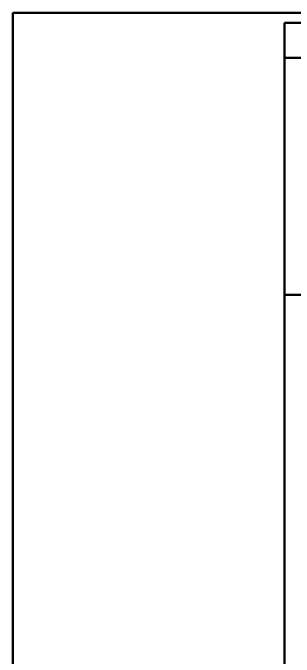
# Model space of a CAD drawing. Header units: millimetres. Extents: x 0 to 420, y 0 to 297.
# Drawn here: x 91.19 to 94.39, y 184.79 to 192.13 of the extents above; entities that cross this region are included whole.
import ezdxf

# ---------------------------------------------------------------- set-up
doc = ezdxf.new("R2010")
doc.units = ezdxf.units.MM
doc.header["$LTSCALE"] = 0.75
doc.linetypes.add('HIDDEN2', pattern=[4.7625, 3.175, -1.5875])
doc.layers.add('Hidden', color=7, linetype='HIDDEN2', lineweight=25)
doc.layers.add('Visible', color=7, linetype='Continuous', lineweight=50)

msp = doc.modelspace()

# ---------------------------------------------------------------- linework, layer by layer
at = {"layer": 'Hidden', "extrusion": (-1e-16, -1, 0)}
msp.add_line((100.8359, 189.9148), (94.2809, 189.9148), dxfattribs=at)
at = {"layer": 'Visible', "extrusion": (-1e-16, -1, 0)}
for p, q in [((91.1859, 192.1278), (91.1859, 152.5648)), ((94.7184, 192.1278), (91.1859, 192.1278)), ((91.1859, 192.1278), (91.1859, 152.5648)), ((94.7184, 192.1278), (91.1859, 192.1278)), ((95.2809, 192.0148), (94.2809, 192.0148)), ((94.2809, 192.0148), (94.2809, 191.6148)), ((95.2809, 191.6148), (94.2809, 191.6148)), ((94.2809, 188.9148), (94.2809, 191.6148)), ((95.2809, 191.6148), (94.2809, 191.6148)), ((94.2809, 188.9148), (95.2809, 188.9148)), ((94.2809, 188.9148), (94.2809, 179.5148))]:
    msp.add_line(p, q, dxfattribs=at)

doc.saveas('drawing.dxf')
